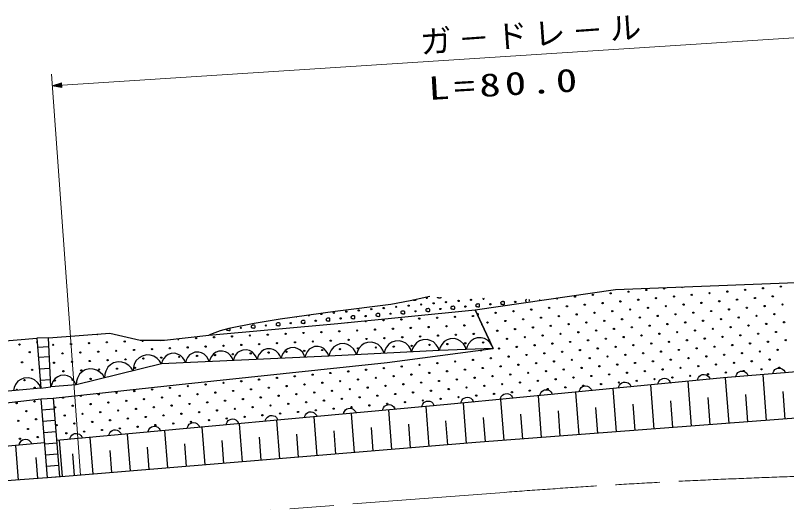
# Model space of a CAD drawing. Units: millimetres, scale not verified. Extents: x 40000 to 680000, y 20000 to 380000.
# Drawn here: x 302074 to 363000, y 293050 to 331532 of the extents above; entities that cross this region are included whole.
import ezdxf

# ---------------------------------------------------------------- set-up
doc = ezdxf.new("R2010")
doc.units = ezdxf.units.MM
doc.header["$LTSCALE"] = 1000
doc.linetypes.add('CHAIN', pattern=[18.5, 12, -1.5, 3.5, -1.5])
for name, color, linetype, lineweight in [('M-BGD', 7, 'Continuous', 25), ('M-BGD-HTXT', 7, 'Continuous', 13), ('M-BMK', 2, 'CHAIN', 13)]:
    doc.layers.add(name, color=color, linetype=linetype, lineweight=lineweight)
doc.styles.add('ＭＳ ゴシック', font='')
doc.styles.get('ＭＳ ゴシック').set_extended_font_data('MS Gothic')

# ---------------------------------------------------------------- blocks, each defined once
blk = doc.blocks.new('BUHIN29')
at = {"color": 7, "linetype": 'Continuous', "lineweight": 25}
blk.add_lwpolyline([(-475, -157), (-473, -35), (-446, 76), (-391, 211), (-305, 302), (-205, 372), (-57, 421), (65, 424), (188, 402), (316, 328), (403, 254), (475, 157)], dxfattribs=at)
blk = doc.blocks.new('BUHIN33')
at = {"color": 7, "linetype": 'Continuous', "lineweight": 25}
blk.add_lwpolyline([(-476, -152), (-473, -30), (-446, 81), (-389, 215), (-302, 305), (-201, 374), (-53, 421), (70, 424), (193, 400), (319, 325), (406, 250), (476, 152)], dxfattribs=at)
blk = doc.blocks.new('BUHIN34')
at = {"color": 7, "linetype": 'Continuous', "lineweight": 25}
blk.add_lwpolyline([(-474, -159), (-473, -37), (-447, 74), (-392, 209), (-307, 301), (-206, 371), (-59, 420), (63, 425), (187, 403), (314, 330), (402, 256), (474, 159)], dxfattribs=at)
blk = doc.blocks.new('BUHIN35')
at = {"color": 7, "linetype": 'Continuous', "lineweight": 25}
blk.add_lwpolyline([(-475, -157), (-473, -35), (-446, 76), (-391, 210), (-305, 302), (-205, 372), (-57, 421), (65, 424), (188, 402), (315, 328), (403, 254), (475, 157)], dxfattribs=at)
blk = doc.blocks.new('BUHIN96')
at = {"color": 7, "linetype": 'Continuous', "lineweight": 25}
blk.add_lwpolyline([(1024, 340), (869, 550), (680, 709), (405, 868), (139, 916), (-127, 913), (-445, 807), (-660, 651), (-844, 453), (-969, 161), (-1020, -78), (-1024, -340)], dxfattribs=at)
blk = doc.blocks.new('BUHIN103')
at = {"color": 7, "linetype": 'Continuous', "lineweight": 25}
blk.add_lwpolyline([(1027, 276), (887, 491), (710, 658), (449, 831), (190, 893), (-72, 906), (-391, 820), (-611, 678), (-804, 494), (-944, 215), (-1008, -17), (-1027, -276)], dxfattribs=at)
blk = doc.blocks.new('BUHIN104')
at = {"color": 7, "linetype": 'Continuous', "lineweight": 25}
blk.add_lwpolyline([(1050, 300), (902, 519), (718, 688), (447, 860), (180, 920), (-89, 928), (-415, 835), (-639, 686), (-834, 494), (-973, 205), (-1035, -34), (-1050, -300)], dxfattribs=at)
blk = doc.blocks.new('BUHIN105')
at = {"color": 7, "linetype": 'Continuous', "lineweight": 25}
blk.add_lwpolyline([(910, 257), (783, 447), (624, 593), (390, 744), (159, 796), (-75, 804), (-357, 725), (-551, 596), (-721, 430), (-842, 180), (-896, -27), (-910, -257)], dxfattribs=at)
blk = doc.blocks.new('BUHIN106')
at = {"color": 7, "linetype": 'Continuous', "lineweight": 25}
blk.add_lwpolyline([(1033, 521), (836, 720), (610, 858), (294, 984), (4, 993), (-278, 948), (-598, 787), (-801, 587), (-966, 349), (-1053, 20), (-1070, -242), (-1033, -521)], dxfattribs=at)

msp = doc.modelspace()

# ---------------------------------------------------------------- linework, layer by layer
at = {"layer": 'M-BGD'}
for p, q in [((349472, 309894), (411715, 312199)), ((338393, 308287), (349472, 309894)), ((338393, 308287), (349472, 309894)), ((335426, 309265), (335421, 309280)), ((342423, 308915), (342418, 308932)), ((327534, 307201), (338393, 308287)), ((339811, 305213), (338393, 308287)), ((338393, 308287), (339811, 305213)), ((317350, 306262), (327534, 307201)), ((292492, 305116), (303776, 306024)), ((304681, 306060), (303776, 306024)), ((303776, 306024), (304070, 302099)), ((304681, 306060), (309540, 306428)), ((304880, 302180), (304681, 306060)), ((309540, 306428), (311933, 305876)), ((311933, 305876), (313847, 305876)), ((313847, 305876), (317350, 306262)), ((303828, 305330), (304717, 305375)), ((335559, 305066), (326835, 304624)), ((331432, 304103), (339811, 305213)), ((331432, 304103), (339811, 305213)), ((339811, 305213), (335559, 305066)), ((303888, 304533), (304757, 304578)), ((326835, 304624), (313612, 303998)), ((315002, 302382), (331432, 304103)), ((315002, 302382), (331432, 304103)), ((375594, 304322), (358008, 302897)), ((375594, 304322), (358008, 302897)), ((303956, 303617), (304805, 303660)), ((313612, 303998), (306868, 302351)), ((358008, 302897), (336212, 300792)), ((358008, 302897), (336212, 300792)), ((358452, 299307), (358177, 302910)), ((361413, 299533), (361138, 303150)), ((304023, 302731), (304850, 302774)), ((306868, 302351), (304880, 302180)), ((305046, 301309), (315002, 302382)), ((305046, 301309), (315002, 302382)), ((352529, 298856), (352263, 302342)), ((355490, 299082), (355220, 302627)), ((304070, 302099), (293327, 301093)), ((304070, 302099), (304880, 302180)), ((346606, 298405), (346349, 301771)), ((349567, 298631), (349306, 302056)), ((359933, 299420), (359768, 301586)), ((362894, 299646), (362729, 301821)), ((288989, 299592), (304098, 301232)), ((304098, 301232), (305046, 301309)), ((304607, 295004), (304098, 301232)), ((305046, 301309), (305555, 295082)), ((340683, 297954), (340435, 301200)), ((343644, 298179), (343392, 301485)), ((354010, 298969), (353849, 301078)), ((356971, 299195), (356808, 301340)), ((305119, 300420), (304171, 300342)), ((336212, 300792), (305321, 297950)), ((336212, 300792), (305321, 297950)), ((334773, 297481), (334514, 300635)), ((337724, 297724), (337462, 300912)), ((378442, 300830), (338461, 297784)), ((348086, 298518), (347931, 300555)), ((351048, 298743), (350890, 300817)), ((325921, 296754), (325669, 299822)), ((328872, 296996), (328617, 300093)), ((331822, 297239), (331566, 300364)), ((339202, 297841), (339055, 299770)), ((342163, 298066), (342014, 300032)), ((345125, 298292), (344972, 300294)), ((305192, 299530), (304243, 299453)), ((320020, 296268), (319772, 299279)), ((322971, 296511), (322721, 299550)), ((333298, 297360), (333143, 299244)), ((336248, 297602), (336092, 299504)), ((305264, 298640), (304316, 298563)), ((314119, 295783), (313876, 298737)), ((317069, 296026), (316824, 299008)), ((327396, 296875), (327244, 298724)), ((330347, 297117), (330194, 298984)), ((305780, 295099), (305559, 297972)), ((308217, 295298), (307979, 298194)), ((311168, 295541), (310928, 298465)), ((318545, 296147), (318397, 297945)), ((321495, 296390), (321346, 298205)), ((324446, 296632), (324295, 298465)), ((304381, 297771), (289229, 296383)), ((302305, 294828), (302096, 297562)), ((305337, 297751), (304389, 297673)), ((338461, 297784), (306004, 295116)), ((312643, 295662), (312498, 297425)), ((315594, 295905), (315448, 297685)), ((305410, 296861), (304462, 296784)), ((306742, 295177), (306600, 296906)), ((309693, 295420), (309549, 297166)), ((303840, 294946), (303713, 296600)), ((305482, 295971), (304534, 295894)), ((306004, 295116), (287728, 293712)), ((305555, 295082), (304607, 295004))]:
    msp.add_line(p, q, dxfattribs=at)
for points in [[(334808, 309322), (333271, 308978), (331723, 308693), (327346, 308139), (322977, 307526), (320945, 307198), (318924, 306811), (318256, 306619), (317607, 306370), (317479, 306316), (317350, 306262)], [(333704, 309084), (333703, 309049), (333692, 309029), (333676, 309010), (333650, 309000), (333602, 309015), (333568, 309023), (333540, 309026), (333514, 309025), (333488, 309034), (333473, 309042)], [(335675, 309270), (335674, 309236), (335663, 309215), (335647, 309197), (335621, 309186), (335574, 309201), (335539, 309209), (335511, 309212), (335485, 309211), (335459, 309221), (335444, 309228), (335432, 309245), (335426, 309265)], [(342418, 308932), (342411, 308952), (342403, 308986), (342407, 309033), (342419, 309065), (342435, 309089), (342475, 309115)], [(342648, 309111), (342667, 309068), (342665, 308996), (342667, 308949)], [(318764, 306696), (318758, 306717), (318753, 306734)], [(319014, 306822), (319012, 306761), (319014, 306701), (319013, 306667), (319002, 306646), (318985, 306627), (318959, 306617), (318912, 306632), (318878, 306640), (318850, 306643), (318823, 306642), (318798, 306652), (318783, 306659), (318771, 306676), (318764, 306696)], [(306868, 302351), (306774, 302573), (306638, 302757), (306425, 302959), (306196, 303059), (305956, 303114), (305648, 303087), (305421, 302993), (305213, 302854), (305038, 302619), (304940, 302415), (304880, 302180)]]:
    msp.add_lwpolyline(points, dxfattribs=at)
for points in [[(340447, 308745), (340440, 308766), (340431, 308800), (340436, 308847), (340448, 308879), (340464, 308902), (340504, 308929), (340543, 308942), (340579, 308947), (340617, 308953), (340648, 308944), (340677, 308925), (340696, 308881), (340694, 308810), (340696, 308750), (340695, 308716), (340684, 308695), (340668, 308677), (340642, 308666), (340594, 308681), (340560, 308689), (340532, 308692), (340506, 308692), (340480, 308701), (340465, 308708), (340453, 308725)], [(334533, 308186), (334527, 308207), (334518, 308241), (334523, 308288), (334534, 308320), (334550, 308343), (334590, 308370), (334629, 308383), (334665, 308389), (334704, 308394), (334735, 308385), (334763, 308366), (334783, 308322), (334781, 308251), (334782, 308191), (334782, 308157), (334771, 308137), (334754, 308118), (334728, 308107), (334681, 308122), (334647, 308130), (334619, 308134), (334592, 308133), (334567, 308142), (334552, 308149), (334540, 308167)], [(336505, 308373), (336498, 308393), (336489, 308427), (336494, 308474), (336506, 308506), (336522, 308530), (336561, 308556), (336600, 308570), (336637, 308575), (336675, 308581), (336706, 308571), (336734, 308552), (336754, 308509), (336752, 308438), (336754, 308377), (336753, 308343), (336742, 308323), (336725, 308304), (336699, 308294), (336652, 308308), (336618, 308316), (336590, 308320), (336563, 308319), (336538, 308328), (336523, 308336), (336511, 308353)], [(338476, 308559), (338469, 308580), (338460, 308614), (338465, 308661), (338477, 308692), (338493, 308716), (338532, 308743), (338571, 308756), (338608, 308761), (338646, 308767), (338677, 308758), (338705, 308738), (338725, 308695), (338723, 308624), (338725, 308564), (338724, 308530), (338713, 308509), (338697, 308490), (338670, 308480), (338623, 308495), (338589, 308503), (338561, 308506), (338534, 308505), (338509, 308515), (338494, 308522), (338482, 308539)], [(328620, 307627), (328613, 307648), (328605, 307682), (328609, 307729), (328621, 307761), (328637, 307785), (328677, 307811), (328716, 307824), (328752, 307830), (328790, 307835), (328821, 307826), (328850, 307807), (328869, 307764), (328867, 307692), (328869, 307632), (328869, 307598), (328857, 307578), (328841, 307559), (328815, 307549), (328768, 307563), (328733, 307571), (328706, 307575), (328679, 307574), (328653, 307583), (328638, 307590), (328627, 307608)], [(330591, 307814), (330584, 307835), (330576, 307869), (330580, 307915), (330592, 307947), (330608, 307971), (330648, 307997), (330687, 308011), (330723, 308016), (330762, 308022), (330792, 308012), (330821, 307993), (330841, 307950), (330838, 307879), (330840, 307819), (330840, 307784), (330828, 307764), (330812, 307745), (330786, 307735), (330739, 307750), (330704, 307758), (330677, 307761), (330650, 307760), (330624, 307769), (330610, 307777), (330598, 307794)], [(332562, 308000), (332556, 308021), (332547, 308055), (332552, 308102), (332563, 308134), (332579, 308157), (332619, 308184), (332658, 308197), (332694, 308202), (332733, 308208), (332764, 308199), (332792, 308179), (332812, 308136), (332810, 308065), (332811, 308005), (332811, 307971), (332800, 307950), (332783, 307932), (332757, 307921), (332710, 307936), (332676, 307944), (332648, 307947), (332621, 307946), (332596, 307956), (332581, 307963), (332569, 307980)], [(320736, 306882), (320729, 306903), (320720, 306937), (320725, 306984), (320737, 307016), (320753, 307039), (320792, 307066), (320831, 307079), (320868, 307085), (320906, 307090), (320937, 307081), (320965, 307062), (320985, 307018), (320983, 306947), (320985, 306887), (320984, 306853), (320973, 306833), (320957, 306814), (320930, 306803), (320883, 306818), (320849, 306826), (320821, 306830), (320794, 306829), (320769, 306838), (320754, 306845), (320742, 306862)], [(322707, 307069), (322700, 307089), (322691, 307123), (322696, 307170), (322708, 307202), (322724, 307226), (322763, 307252), (322802, 307266), (322839, 307271), (322877, 307277), (322908, 307267), (322937, 307248), (322956, 307205), (322954, 307134), (322956, 307073), (322955, 307039), (322944, 307019), (322928, 307000), (322902, 306990), (322854, 307004), (322820, 307012), (322792, 307016), (322766, 307015), (322740, 307024), (322725, 307032), (322713, 307049)], [(324678, 307255), (324671, 307276), (324663, 307310), (324667, 307356), (324679, 307388), (324695, 307412), (324735, 307438), (324774, 307452), (324810, 307457), (324848, 307463), (324879, 307454), (324908, 307434), (324927, 307391), (324925, 307320), (324927, 307260), (324926, 307226), (324915, 307205), (324899, 307186), (324873, 307176), (324826, 307191), (324791, 307199), (324763, 307202), (324737, 307201), (324711, 307210), (324696, 307218), (324684, 307235)], [(326649, 307441), (326642, 307462), (326634, 307496), (326638, 307543), (326650, 307575), (326666, 307598), (326706, 307625), (326745, 307638), (326781, 307643), (326819, 307649), (326850, 307640), (326879, 307621), (326898, 307577), (326896, 307506), (326898, 307446), (326897, 307412), (326886, 307391), (326870, 307373), (326844, 307362), (326797, 307377), (326762, 307385), (326735, 307388), (326708, 307388), (326682, 307397), (326667, 307404), (326655, 307421)]]:
    msp.add_lwpolyline(points, close=True, dxfattribs=at)
for centre in [(362546, 310107), (349103, 309581), (350511, 309710), (351919, 309840), (353328, 309969), (355505, 309460), (356913, 309589), (358321, 309719), (359730, 309848), (361138, 309978), (336099, 308883), (337085, 308976), (338070, 309069), (341566, 308902), (346286, 309322), (347695, 309451), (349872, 308941), (351280, 309071), (352688, 309200), (354097, 309330), (357682, 308950), (359090, 309079), (360499, 309209), (361907, 309339), (330186, 308324), (331171, 308417), (332157, 308510), (333143, 308603), (334128, 308696), (335114, 308790), (335653, 308343), (337624, 308530), (339595, 308716), (342831, 308294), (344239, 308423), (345647, 308553), (347055, 308682), (348464, 308812), (350641, 308302), (352049, 308432), (353457, 308561), (354866, 308691), (356274, 308820), (358451, 308310), (359859, 308440), (361268, 308570), (362676, 308699), (326244, 307951), (327229, 308044), (328215, 308138), (329200, 308231), (329740, 307785), (331711, 307971), (333682, 308157), (335394, 307653), (336807, 307720), (338219, 307787), (340014, 308034), (341422, 308164), (343599, 307654), (345008, 307784), (346416, 307913), (347824, 308043), (349233, 308172), (351410, 307663), (352818, 307792), (354226, 307922), (355634, 308051), (357043, 308181), (359220, 307671), (360628, 307801), (362036, 307930), (321855, 307039), (323826, 307226), (325798, 307412), (327769, 307598), (331156, 307453), (332569, 307520), (333981, 307586), (337546, 307047), (339375, 307266), (340783, 307395), (342191, 307525), (345777, 307144), (347185, 307274), (348593, 307404), (350001, 307533), (352179, 307023), (353587, 307153), (354995, 307282), (356403, 307412), (357812, 307542), (359989, 307032), (361397, 307161), (362805, 307291), (319884, 306853), (324833, 306446), (326245, 306512), (327658, 306579), (329070, 306646), (330483, 306713), (331896, 306780), (333308, 306847), (334721, 306913), (336134, 306980), (340144, 306626), (341552, 306756), (342960, 306885), (344368, 307015), (346546, 306505), (347954, 306635), (349362, 306764), (350770, 306894), (354356, 306514), (355764, 306643), (357172, 306773), (358581, 306902), (362166, 306522), (316357, 306044), (317769, 306111), (319182, 306178), (320595, 306245), (322007, 306312), (323420, 306379), (326985, 305839), (328398, 305906), (329810, 305973), (331223, 306040), (332635, 306107), (334048, 306174), (335461, 306241), (336873, 306307), (338286, 306374), (340912, 305987), (342321, 306116), (343729, 306246), (345137, 306375), (347314, 305866), (348723, 305995), (350131, 306125), (351539, 306254), (352948, 306384), (355125, 305874), (356533, 306004), (357941, 306133), (359349, 306263), (360758, 306392), (362935, 305883), (302400, 305530), (305056, 305510), (306468, 305576), (307881, 305643), (309294, 305710), (310706, 305777), (314271, 305238), (315684, 305305), (317097, 305372), (318509, 305438), (319922, 305505), (321334, 305572), (322747, 305639), (324160, 305706), (325572, 305773), (329137, 305233), (330550, 305300), (331963, 305367), (333375, 305434), (334788, 305501), (336200, 305568), (337613, 305635), (339026, 305701), (340273, 305218), (341681, 305347), (343090, 305477), (344498, 305607), (345906, 305736), (348083, 305226), (349492, 305356), (350900, 305485), (352308, 305615), (353716, 305745), (355894, 305235), (357302, 305364), (358710, 305494), (360118, 305624), (361527, 305753), (303199, 304928), (305795, 304837), (307208, 304904), (308621, 304970), (310033, 305037), (311446, 305104), (312859, 305171), (316424, 304632), (317836, 304699), (319249, 304766), (320662, 304832), (322074, 304899), (323487, 304966), (324899, 305033), (326312, 305100), (327725, 305167), (342450, 304708), (343859, 304838), (345267, 304967), (346675, 305097), (348852, 304587), (350261, 304717), (351669, 304846), (353077, 304976), (354485, 305105), (356663, 304595), (358071, 304725), (359479, 304855), (360887, 304984), (362296, 305114), (302597, 304130), (305123, 304097), (306535, 304164), (307948, 304231), (309360, 304298), (310773, 304364), (312186, 304431), (313598, 304498), (315011, 304565), (335409, 304060), (336817, 304190), (338226, 304319), (339634, 304449), (341042, 304579), (343219, 304069), (344627, 304198), (346036, 304328), (347444, 304457), (351029, 304077), (352438, 304207), (353846, 304336), (355254, 304466), (358840, 304086), (360248, 304215), (361656, 304345), (303396, 303528), (305862, 303424), (307275, 303491), (308688, 303558), (310100, 303625), (311513, 303692), (328368, 303412), (329776, 303542), (331184, 303672), (332592, 303801), (334001, 303931), (336178, 303421), (337586, 303551), (338994, 303680), (340403, 303810), (341811, 303939), (343988, 303429), (345396, 303559), (346805, 303689), (348213, 303818), (349621, 303948), (351798, 303438), (353207, 303567), (354615, 303697), (356023, 303827), (357431, 303956), (359609, 303446), (361017, 303576), (362425, 303705), (308015, 302818), (321326, 302765), (322735, 302894), (324143, 303024), (325551, 303153), (326959, 303283), (329137, 302773), (330545, 302903), (331953, 303032), (333361, 303162), (334770, 303291), (336947, 302782), (338355, 302911), (339763, 303041), (341172, 303170), (342580, 303300), (344757, 302790), (346165, 302920), (347574, 303049), (348982, 303179), (350390, 303308), (352567, 302799), (353976, 302928), (355384, 303058), (356792, 303187), (358200, 303317), (302794, 302729), (305189, 302684), (306602, 302751), (315693, 302246), (317102, 302376), (318510, 302506), (319918, 302635), (323503, 302255), (324912, 302384), (326320, 302514), (327728, 302644), (331314, 302263), (332722, 302393), (334130, 302522), (335539, 302652), (339124, 302272), (340532, 302401), (341941, 302531), (343349, 302660), (345526, 302151), (346934, 302280), (348342, 302410), (349751, 302539), (351159, 302669), (303592, 302127), (308652, 301599), (310060, 301728), (311468, 301858), (312877, 301987), (314285, 302117), (316462, 301607), (317870, 301737), (319279, 301866), (320687, 301996), (322095, 302125), (324272, 301616), (325681, 301745), (327089, 301875), (328497, 302004), (329905, 302134), (332083, 301624), (333491, 301754), (334899, 301883), (336307, 302013), (337716, 302142), (339893, 301632), (341301, 301762), (342709, 301892), (344118, 302021), (303579, 301040), (305835, 301339), (307244, 301469), (309421, 300959), (310829, 301089), (312237, 301218), (313646, 301348), (315054, 301478), (317231, 300968), (318639, 301097), (320048, 301227), (321456, 301356), (322864, 301486), (325041, 300976), (326450, 301106), (327858, 301235), (329266, 301365), (330674, 301494), (332852, 300985), (334260, 301114), (335668, 301244), (337076, 301373), (338485, 301503), (302171, 300911), (305196, 300571), (306604, 300700), (308013, 300830), (310190, 300320), (311598, 300449), (313006, 300579), (314415, 300709), (315823, 300838), (318000, 300328), (319408, 300458), (320817, 300587), (322225, 300717), (323633, 300847), (325810, 300337), (327219, 300466), (328627, 300596), (330035, 300726), (331443, 300855), (302940, 300272), (305965, 299931), (307373, 300061), (308781, 300190), (312367, 299810), (313775, 299940), (315183, 300069), (316592, 300199), (320177, 299819), (321585, 299948), (322994, 300078), (324402, 300207), (302300, 299503), (303708, 299632), (305326, 299162), (306734, 299292), (308142, 299421), (309550, 299551), (310959, 299681), (313136, 299171), (314544, 299300), (315952, 299430), (317361, 299559), (318769, 299689), (303069, 298863), (306095, 298523), (307503, 298653), (308911, 298782), (310319, 298912), (311728, 299041), (302429, 298095), (303837, 298224)]:
    msp.add_circle(centre, 49.8, dxfattribs=at)
for centre, start, end in [((354736, 310099), 193.71203, 350.5293), ((334574, 309236), 184.47329, 15.74514), ((339056, 309162), 137.21773, 40.11219), ((343470, 309062), 239.67569, 316.83545), ((343538, 309089), 176.22221, 205.29472), ((343538, 309089), 350.96562, 1.10771), ((344878, 309192), 143.38318, 53.12795), ((324273, 307765), 232.14132, 325.3505), ((325258, 307858), 160.40812, 37.08369), ((338606, 307905), 253.32537, 156.18121), ((328331, 307319), 236.30752, 315.11364), ((329743, 307386), 140.01892, 51.40224), ((338959, 307114), 141.63634, 267.87024), ((308554, 306383), 221.50378, 327.16047), ((312119, 305844), 140.51297, 39.48703), ((313531, 305911), 225.05936, 314.94064), ((314944, 305978), 164.03893, 28.55449), ((339504, 305857), 304.61419, 104.89239), ((303801, 305727), 97.64633, 270.9317), ((338865, 305088), 188.399, 6.69684), ((302192, 301931), 356.62301, 194.07279)]:
    msp.add_arc(centre, 49.8, start, end, dxfattribs=at)
at = {"layer": 'M-BGD-HTXT'}
for p, q in [((304986, 325973), (385421, 331170)), ((307207, 295215), (304920, 326887))]:
    msp.add_line(p, q, dxfattribs=at)
for points in [[(304986, 325973), (305747, 325834), (305722, 326208)], [(305139, 325983), (305679, 326149), (305696, 325887)], [(305214, 325987), (305653, 326119), (305666, 325913)], [(305291, 325992), (305627, 326089), (305636, 325939)], [(305366, 325997), (305600, 326059), (305606, 325966)]]:
    msp.add_lwpolyline(points, close=True, dxfattribs=at)
for points in [[(305063, 325978), (305705, 326179), (305726, 325861), (305065, 325978)], [(305575, 326011), (305443, 326002), (305574, 326029), (305577, 325992), (305443, 326002)]]:
    msp.add_lwpolyline(points, dxfattribs=at)
at = {"layer": 'M-BMK'}
msp.add_line((340698, 293856), (269411, 288403), dxfattribs=at)
msp.add_arc((381116, -234601), 530000, 91.58301, 94.37366, dxfattribs=at)

# ---------------------------------------------------------------- block references
at = {"layer": 'M-BGD', "rotation": 346.962}
for name, p in [('BUHIN104', (330107, 304790)), ('BUHIN104', (332288, 304900)), ('BUHIN104', (334469, 305010)), ('BUHIN103', (336622, 305102)), ('BUHIN103', (338748, 305176)), ('BUHIN105', (320223, 304311)), ('BUHIN105', (322112, 304400)), ('BUHIN105', (324002, 304490)), ('BUHIN105', (325891, 304579)), ('BUHIN104', (327926, 304679)), ('BUHIN106', (312488, 303724)), ('BUHIN105', (314556, 304043)), ('BUHIN105', (316445, 304132)), ('BUHIN105', (318334, 304222)), ('BUHIN106', (310240, 303175)), ('BUHIN106', (307992, 302626)), ('BUHIN33', (359473, 303015)), ('BUHIN33', (362404, 303253)), ('BUHIN96', (302996, 301998)), ('BUHIN34', (353337, 302446)), ('BUHIN34', (356451, 302746)), ('BUHIN34', (347110, 301844)), ('BUHIN34', (350223, 302145)), ('BUHIN34', (340882, 301243)), ('BUHIN34', (343996, 301543)), ('BUHIN35', (334667, 300650)), ('BUHIN34', (337769, 300942)), ('BUHIN35', (328489, 300081)), ('BUHIN35', (331578, 300365)), ('BUHIN35', (322311, 299513)), ('BUHIN35', (325400, 299797)), ('BUHIN35', (313044, 298660)), ('BUHIN35', (316133, 298944)), ('BUHIN35', (319222, 299229)), ('BUHIN35', (306865, 298092)), ('BUHIN35', (309954, 298376)), ('BUHIN29', (302866, 297633))]:
    msp.add_blockref(name, p, dxfattribs=at)

# ---------------------------------------------------------------- texts
at = {"layer": 'M-BGD-HTXT', "char_height": 1833, "attachment_point": 7, "style": 'ＭＳ ゴシック'}
for s, insert, rotation in [('\\T1.2;ガ－ドレ－ル', (334122, 328400), 4), ('\\T1.2;\\W1.35;L=80.0', (334740, 324822), 3.3)]:
    msp.add_mtext(s, dxfattribs=dict(at, insert=insert, rotation=rotation))

doc.saveas('drawing.dxf')
